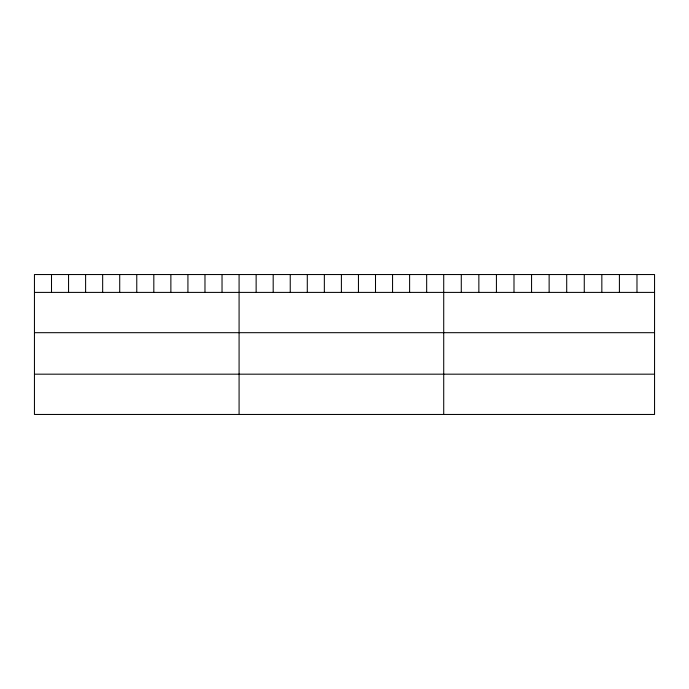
<?xml version="1.0" encoding="UTF-8"?>
<svg xmlns="http://www.w3.org/2000/svg" width="689" height="689" viewBox="0 0 689 689"><rect width="100%" height="100%" fill="white"/><g stroke="black" fill="none" stroke-linecap="round" stroke-linejoin="round"><path stroke-width="1.03" d="M654.55 292.403L654.55 414.459L34.45 414.459L34.45 274.541L654.55 274.541L654.55 292.403L34.45 292.403M34.45 332.684L654.55 332.684M34.45 374.179L654.55 374.179M636.981 274.541L636.981 292.403M619.411 274.541L619.411 292.403M601.841 274.541L601.841 292.403M584.272 274.541L584.272 292.403M566.702 274.541L566.702 292.403M549.133 274.541L549.133 292.403M531.563 274.541L531.563 292.403M513.994 274.541L513.994 292.403M496.424 274.541L496.424 292.403M478.855 274.541L478.855 292.403M461.286 274.541L461.286 292.403M443.716 274.541L443.716 414.459M426.663 274.541L426.663 292.403M409.611 274.541L409.611 292.403M392.558 274.541L392.558 292.403M375.505 274.541L375.505 292.403M358.452 274.541L358.452 292.403M341.399 274.541L341.399 292.403M324.347 274.541L324.347 292.403M307.294 274.541L307.294 292.403M290.241 274.541L290.241 292.403M273.188 274.541L273.188 292.403M256.136 274.541L256.136 292.403M239.083 274.541L239.083 414.459M222.03 274.541L222.03 292.403M204.977 274.541L204.977 292.403M187.925 274.541L187.925 292.403M170.872 274.541L170.872 292.403M153.819 274.541L153.819 292.403M136.767 274.541L136.767 292.403M119.714 274.541L119.714 292.403M102.661 274.541L102.661 292.403M85.608 274.541L85.608 292.403M68.555 274.541L68.555 292.403M51.503 274.541L51.503 292.403"/></g></svg>
